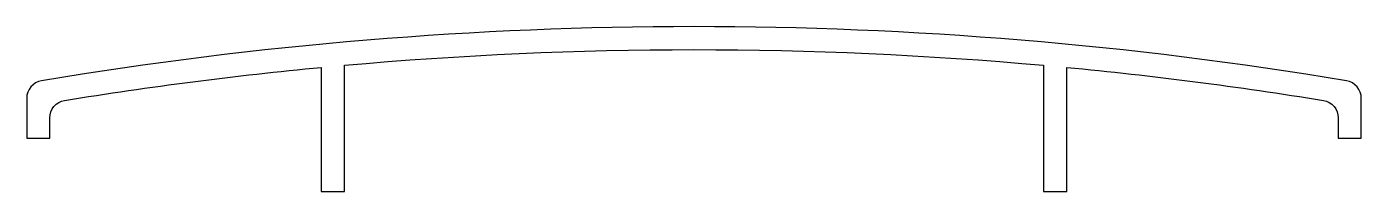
# Model space of a CAD drawing. Extents: x 705 to 780.2, y 463.7 to 473.
import ezdxf

# ---------------------------------------------------------------- set-up
doc = ezdxf.new("R2010")
doc.units = 0
doc.layers.get('0').update_dxf_attribs({"linetype": 'CONTINUOUS'})

msp = doc.modelspace()

# ---------------------------------------------------------------- linework, layer by layer
msp.add_lwpolyline([(762.31, 470.806), (762.31, 463.686), (763.61, 463.686), (763.61, 470.686, -0.016498), (778.071, 468.822, -0.367763), (778.91, 467.835), (778.91, 466.684), (780.21, 466.684), (780.21, 468.938, 0.366345), (779.376, 469.925, 0.083267), (705.845, 469.925, 0.366345), (705.01, 468.938), (705.01, 466.684), (706.31, 466.684), (706.31, 467.835, -0.367763), (707.15, 468.822, -0.016498), (721.61, 470.686), (721.61, 463.686), (722.91, 463.686), (722.91, 470.806, -0.044659)], format="xyb", close=True)

doc.saveas('drawing.dxf')
